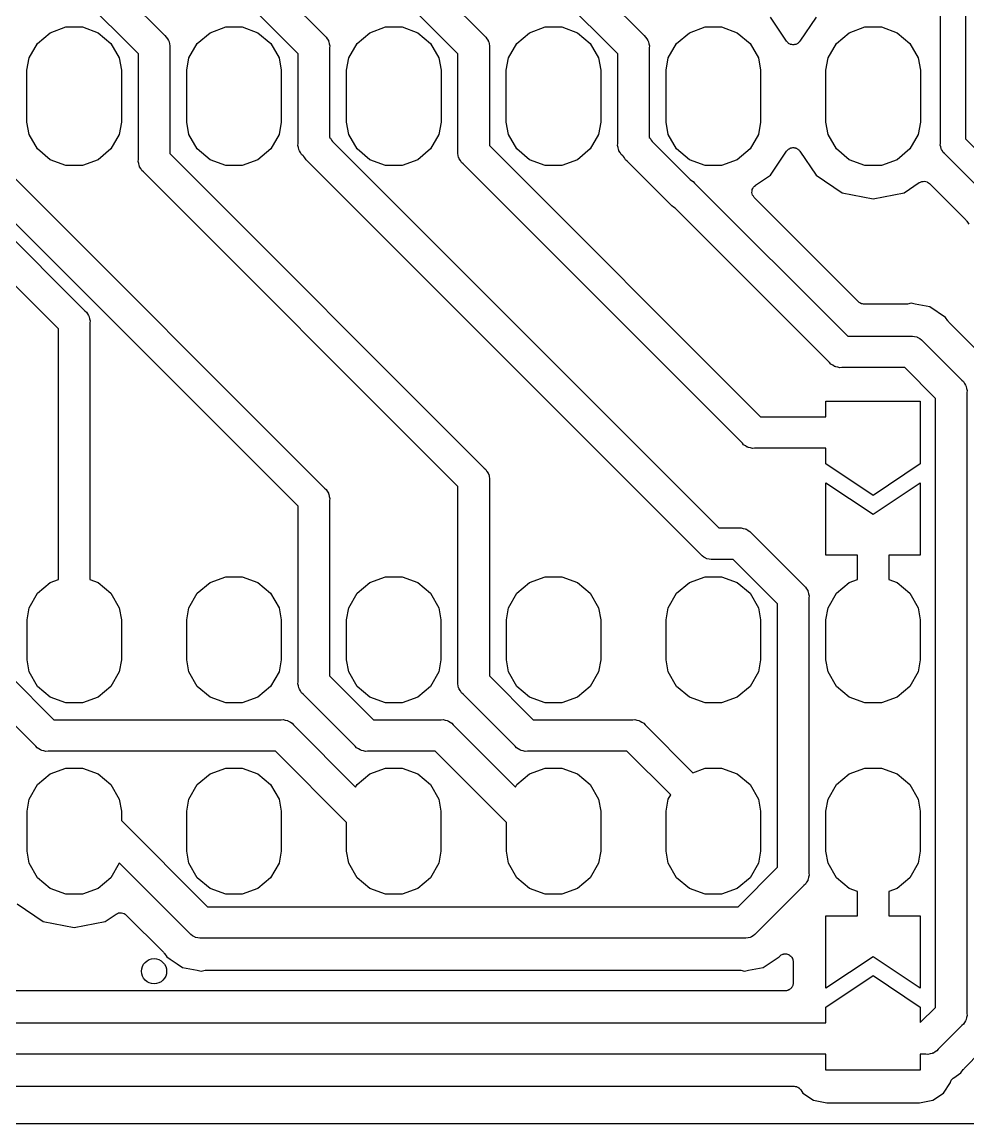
# Model space of a CAD drawing. Extents: x 106 to 188.7, y -135.7 to -88.7.
# Drawn here: x 141.41 to 156.45, y -135.71 to -118.2 of the extents above; entities that cross this region are included whole.
import ezdxf

# ---------------------------------------------------------------- set-up
doc = ezdxf.new("R2010")
doc.units = 0
doc.header["$MEASUREMENT"] = 0
doc.layers.add('BLACK', color=7, linetype='CONTINUOUS')

msp = doc.modelspace()

# ---------------------------------------------------------------- linework, layer by layer
at = {"layer": 'BLACK', "linetype": 'CONTINUOUS'}
for p, q in [((156.41, -96.0842), (156.41, -120.059)), ((156.01, -120.133), (156.01, -96.1583)), ((131.772, -106.511), (143.679, -118.418)), ((143.26, -118.706), (131.484, -106.93)), ((142.376, -109.495), (151.299, -118.418)), ((150.88, -118.706), (142.088, -109.914)), ((147.139, -116.798), (148.759, -118.418)), ((148.34, -118.706), (146.851, -117.217)), ((145.361, -117.56), (146.219, -118.418)), ((145.8, -118.706), (145.073, -117.979)), ((153.564, -118.508), (153.307, -118.123)), ((154.033, -118.123), (153.776, -118.508)), ((141.656, -118.541), (141.859, -118.371)), ((141.859, -118.371), (142.108, -118.28)), ((142.108, -118.28), (142.372, -118.28)), ((142.372, -118.28), (142.621, -118.371)), ((142.621, -118.371), (142.824, -118.541)), ((144.196, -118.541), (144.399, -118.371)), ((144.399, -118.371), (144.648, -118.28)), ((144.648, -118.28), (144.912, -118.28)), ((144.912, -118.28), (145.161, -118.371)), ((145.161, -118.371), (145.364, -118.541)), ((146.736, -118.541), (146.939, -118.371)), ((146.939, -118.371), (147.188, -118.28)), ((147.188, -118.28), (147.452, -118.28)), ((147.452, -118.28), (147.701, -118.371)), ((147.701, -118.371), (147.904, -118.541)), ((149.276, -118.541), (149.479, -118.371)), ((149.479, -118.371), (149.728, -118.28)), ((149.728, -118.28), (149.992, -118.28)), ((149.992, -118.28), (150.241, -118.371)), ((150.241, -118.371), (150.444, -118.541)), ((151.816, -118.541), (152.019, -118.371)), ((152.019, -118.371), (152.268, -118.28)), ((152.268, -118.28), (152.532, -118.28)), ((152.532, -118.28), (152.781, -118.371)), ((152.781, -118.371), (152.984, -118.541)), ((154.356, -118.541), (154.559, -118.371)), ((154.559, -118.371), (154.808, -118.28)), ((154.808, -118.28), (155.072, -118.28)), ((155.072, -118.28), (155.321, -118.371)), ((155.321, -118.371), (155.524, -118.541)), ((141.524, -118.77), (141.656, -118.541)), ((142.824, -118.541), (142.956, -118.77)), ((143.679, -118.418), (143.704, -118.44)), ((143.704, -118.44), (143.721, -118.468)), ((143.721, -118.468), (143.74, -118.496)), ((143.74, -118.496), (143.743, -118.506)), ((143.743, -118.506), (143.749, -118.516)), ((143.749, -118.516), (143.754, -118.549)), ((143.754, -118.549), (143.763, -118.581)), ((144.064, -118.77), (144.196, -118.541)), ((145.364, -118.541), (145.496, -118.77)), ((146.219, -118.418), (146.244, -118.44)), ((146.244, -118.44), (146.261, -118.468)), ((146.261, -118.468), (146.28, -118.496)), ((146.28, -118.496), (146.283, -118.506)), ((146.283, -118.506), (146.289, -118.516)), ((146.289, -118.516), (146.294, -118.549)), ((146.294, -118.549), (146.303, -118.581)), ((146.604, -118.77), (146.736, -118.541)), ((147.904, -118.541), (148.036, -118.77)), ((148.759, -118.418), (148.784, -118.44)), ((148.784, -118.44), (148.801, -118.468)), ((148.801, -118.468), (148.82, -118.496)), ((148.82, -118.496), (148.823, -118.506)), ((148.823, -118.506), (148.829, -118.516)), ((148.829, -118.516), (148.834, -118.549)), ((148.834, -118.549), (148.843, -118.581)), ((149.144, -118.77), (149.276, -118.541)), ((150.444, -118.541), (150.576, -118.77)), ((151.299, -118.418), (151.324, -118.44)), ((151.324, -118.44), (151.341, -118.468)), ((151.341, -118.468), (151.36, -118.496)), ((151.36, -118.496), (151.363, -118.506)), ((151.363, -118.506), (151.369, -118.516)), ((151.369, -118.516), (151.374, -118.549)), ((151.374, -118.549), (151.383, -118.581)), ((151.684, -118.77), (151.816, -118.541)), ((152.984, -118.541), (153.116, -118.77)), ((153.574, -118.518), (153.564, -118.508)), ((153.582, -118.529), (153.574, -118.518)), ((153.589, -118.534), (153.582, -118.529)), ((153.595, -118.54), (153.589, -118.534)), ((153.607, -118.546), (153.595, -118.54)), ((153.619, -118.554), (153.607, -118.546)), ((153.733, -118.546), (153.721, -118.554)), ((153.745, -118.54), (153.733, -118.546)), ((153.751, -118.534), (153.745, -118.54)), ((153.758, -118.529), (153.751, -118.534)), ((153.766, -118.518), (153.758, -118.529)), ((153.776, -118.508), (153.766, -118.518)), ((154.224, -118.77), (154.356, -118.541)), ((155.524, -118.541), (155.656, -118.77)), ((143.26, -120.385), (143.26, -118.706)), ((143.763, -118.581), (143.76, -118.614)), ((143.76, -118.614), (143.76, -120.292)), ((145.8, -120.131), (145.8, -118.706)), ((146.303, -118.581), (146.3, -118.614)), ((146.3, -118.614), (146.3, -120.037)), ((148.34, -120.258), (148.34, -118.706)), ((148.843, -118.581), (148.84, -118.614)), ((148.84, -118.614), (148.84, -120.165)), ((150.88, -120.131), (150.88, -118.706)), ((151.383, -118.581), (151.38, -118.614)), ((151.38, -118.614), (151.38, -120.037)), ((153.627, -118.556), (153.619, -118.554)), ((153.634, -118.559), (153.627, -118.556)), ((153.648, -118.561), (153.634, -118.559)), ((153.662, -118.564), (153.648, -118.561)), ((153.67, -118.563), (153.662, -118.564)), ((153.678, -118.564), (153.67, -118.563)), ((153.692, -118.561), (153.678, -118.564)), ((153.706, -118.559), (153.692, -118.561)), ((153.713, -118.556), (153.706, -118.559)), ((153.721, -118.554), (153.713, -118.556)), ((141.489, -118.965), (141.524, -118.77)), ((142.956, -118.77), (142.991, -118.965)), ((144.029, -118.965), (144.064, -118.77)), ((145.496, -118.77), (145.531, -118.965)), ((146.569, -118.965), (146.604, -118.77)), ((148.036, -118.77), (148.071, -118.965)), ((149.109, -118.965), (149.144, -118.77)), ((150.576, -118.77), (150.611, -118.965)), ((151.649, -118.965), (151.684, -118.77)), ((153.116, -118.77), (153.151, -118.965)), ((154.189, -118.965), (154.224, -118.77)), ((155.656, -118.77), (155.691, -118.965)), ((141.489, -119.795), (141.489, -118.965)), ((142.991, -118.965), (142.991, -119.795)), ((144.029, -119.795), (144.029, -118.965)), ((145.531, -118.965), (145.531, -119.795)), ((146.569, -119.795), (146.569, -118.965)), ((148.071, -118.965), (148.071, -119.795)), ((149.109, -119.795), (149.109, -118.965)), ((150.611, -118.965), (150.611, -119.795)), ((151.649, -119.795), (151.649, -118.965)), ((153.151, -118.965), (153.151, -119.795)), ((154.189, -119.795), (154.189, -118.965)), ((155.691, -118.965), (155.691, -119.795)), ((141.524, -119.99), (141.489, -119.795)), ((142.991, -119.795), (142.956, -119.99)), ((144.064, -119.99), (144.029, -119.795)), ((145.531, -119.795), (145.496, -119.99)), ((146.604, -119.99), (146.569, -119.795)), ((148.071, -119.795), (148.036, -119.99)), ((149.144, -119.99), (149.109, -119.795)), ((150.611, -119.795), (150.576, -119.99)), ((151.684, -119.99), (151.649, -119.795)), ((153.151, -119.795), (153.116, -119.99)), ((154.224, -119.99), (154.189, -119.795)), ((155.691, -119.795), (155.656, -119.99)), ((141.656, -120.219), (141.524, -119.99)), ((142.956, -119.99), (142.824, -120.219)), ((144.196, -120.219), (144.064, -119.99)), ((145.496, -119.99), (145.364, -120.219)), ((146.3, -120.037), (146.314, -120.048)), ((146.314, -120.048), (146.33, -120.077)), ((146.33, -120.077), (146.347, -120.101)), ((146.347, -120.101), (152.488, -126.242)), ((146.736, -120.219), (146.604, -119.99)), ((148.036, -119.99), (147.904, -120.219)), ((149.276, -120.219), (149.144, -119.99)), ((150.576, -119.99), (150.444, -120.219)), ((151.38, -120.037), (151.394, -120.048)), ((151.394, -120.048), (151.41, -120.077)), ((151.41, -120.077), (151.427, -120.101)), ((151.427, -120.101), (152.029, -120.702)), ((151.816, -120.219), (151.684, -119.99)), ((153.116, -119.99), (152.984, -120.219)), ((154.356, -120.219), (154.224, -119.99)), ((155.656, -119.99), (155.524, -120.219)), ((156.41, -120.059), (157.055, -120.704)), ((141.859, -120.389), (141.656, -120.219)), ((142.824, -120.219), (142.621, -120.389)), ((143.76, -120.292), (148.759, -125.292)), ((144.399, -120.389), (144.196, -120.219)), ((145.364, -120.219), (145.161, -120.389)), ((145.797, -120.164), (145.8, -120.131)), ((145.806, -120.196), (145.797, -120.164)), ((145.811, -120.229), (145.806, -120.196)), ((145.817, -120.238), (145.811, -120.229)), ((145.82, -120.249), (145.817, -120.238)), ((145.839, -120.276), (145.82, -120.249)), ((145.856, -120.305), (145.839, -120.276)), ((146.939, -120.389), (146.736, -120.219)), ((147.904, -120.219), (147.701, -120.389)), ((148.337, -120.291), (148.34, -120.258)), ((148.346, -120.323), (148.337, -120.291)), ((148.84, -120.165), (153.149, -124.474)), ((149.479, -120.389), (149.276, -120.219)), ((150.444, -120.219), (150.241, -120.389)), ((150.877, -120.164), (150.88, -120.131)), ((150.886, -120.196), (150.877, -120.164)), ((150.891, -120.229), (150.886, -120.196)), ((150.897, -120.238), (150.891, -120.229)), ((150.9, -120.249), (150.897, -120.238)), ((150.919, -120.276), (150.9, -120.249)), ((150.936, -120.305), (150.919, -120.276)), ((152.019, -120.389), (151.816, -120.219)), ((152.984, -120.219), (152.781, -120.389)), ((153.307, -120.637), (153.564, -120.252)), ((153.564, -120.252), (153.574, -120.242)), ((153.574, -120.242), (153.582, -120.231)), ((153.582, -120.231), (153.589, -120.226)), ((153.589, -120.226), (153.595, -120.22)), ((153.595, -120.22), (153.607, -120.214)), ((153.607, -120.214), (153.619, -120.206)), ((153.619, -120.206), (153.627, -120.204)), ((153.627, -120.204), (153.634, -120.201)), ((153.634, -120.201), (153.648, -120.199)), ((153.648, -120.199), (153.662, -120.196)), ((153.662, -120.196), (153.67, -120.197)), ((153.67, -120.197), (153.678, -120.196)), ((153.678, -120.196), (153.692, -120.199)), ((153.692, -120.199), (153.706, -120.201)), ((153.706, -120.201), (153.713, -120.204)), ((153.713, -120.204), (153.721, -120.206)), ((153.721, -120.206), (153.733, -120.214)), ((153.733, -120.214), (153.745, -120.22)), ((153.745, -120.22), (153.751, -120.226)), ((153.751, -120.226), (153.758, -120.231)), ((153.758, -120.231), (153.766, -120.242)), ((153.766, -120.242), (153.776, -120.252)), ((153.776, -120.252), (154.033, -120.637)), ((154.559, -120.389), (154.356, -120.219)), ((155.524, -120.219), (155.321, -120.389)), ((156.008, -120.16), (156.01, -120.133)), ((156.015, -120.185), (156.008, -120.16)), ((156.019, -120.211), (156.015, -120.185)), ((156.024, -120.219), (156.019, -120.211)), ((156.026, -120.228), (156.024, -120.219)), ((156.041, -120.25), (156.026, -120.228)), ((156.054, -120.273), (156.041, -120.25)), ((156.075, -120.29), (156.054, -120.273)), ((156.824, -121.039), (156.075, -120.29)), ((140.029, -120.408), (142.409, -122.789)), ((142.108, -120.48), (141.859, -120.389)), ((142.621, -120.389), (142.372, -120.48)), ((143.257, -120.418), (143.26, -120.385)), ((143.266, -120.45), (143.257, -120.418)), ((143.271, -120.483), (143.266, -120.45)), ((144.648, -120.48), (144.399, -120.389)), ((145.161, -120.389), (144.912, -120.48)), ((145.881, -120.326), (145.856, -120.305)), ((145.892, -120.337), (145.881, -120.326)), ((145.908, -120.361), (145.892, -120.337)), ((145.925, -120.39), (145.908, -120.361)), ((145.95, -120.411), (145.925, -120.39)), ((152.2, -126.661), (145.95, -120.411)), ((147.188, -120.48), (146.939, -120.389)), ((147.701, -120.389), (147.452, -120.48)), ((148.351, -120.356), (148.346, -120.323)), ((148.357, -120.365), (148.351, -120.356)), ((148.36, -120.376), (148.357, -120.365)), ((148.379, -120.403), (148.36, -120.376)), ((148.396, -120.432), (148.379, -120.403)), ((148.421, -120.453), (148.396, -120.432)), ((152.861, -124.894), (148.421, -120.453)), ((149.728, -120.48), (149.479, -120.389)), ((150.241, -120.389), (149.992, -120.48)), ((150.961, -120.326), (150.936, -120.305)), ((150.972, -120.337), (150.961, -120.326)), ((150.988, -120.361), (150.972, -120.337)), ((151.005, -120.39), (150.988, -120.361)), ((151.03, -120.411), (151.005, -120.39)), ((151.718, -121.099), (151.03, -120.411)), ((152.268, -120.48), (152.019, -120.389)), ((152.781, -120.389), (152.532, -120.48)), ((154.808, -120.48), (154.559, -120.389)), ((155.321, -120.389), (155.072, -120.48)), ((141.99, -123.077), (139.531, -120.618)), ((141.22, -120.61), (146.219, -125.609)), ((142.372, -120.48), (142.108, -120.48)), ((143.277, -120.492), (143.271, -120.483)), ((143.28, -120.503), (143.277, -120.492)), ((143.299, -120.53), (143.28, -120.503)), ((143.316, -120.559), (143.299, -120.53)), ((143.341, -120.58), (143.316, -120.559)), ((148.34, -125.58), (143.341, -120.58)), ((144.912, -120.48), (144.648, -120.48)), ((147.452, -120.48), (147.188, -120.48)), ((149.992, -120.48), (149.728, -120.48)), ((152.532, -120.48), (152.268, -120.48)), ((153.07, -120.795), (153.307, -120.637)), ((154.033, -120.637), (154.449, -120.915)), ((155.072, -120.48), (154.808, -120.48)), ((152.029, -120.702), (152.052, -120.719)), ((152.052, -120.719), (152.081, -120.735)), ((152.081, -120.735), (152.102, -120.761)), ((152.102, -120.761), (154.536, -123.194)), ((153.028, -120.847), (153.036, -120.828)), ((153.036, -120.828), (153.037, -120.827)), ((153.037, -120.827), (153.038, -120.826)), ((153.038, -120.826), (153.053, -120.811)), ((153.053, -120.811), (153.068, -120.797)), ((153.068, -120.797), (153.069, -120.796)), ((153.069, -120.796), (153.07, -120.795)), ((155.431, -120.915), (155.674, -120.752)), ((155.674, -120.752), (155.693, -120.744)), ((155.693, -120.744), (155.712, -120.735)), ((155.712, -120.735), (155.713, -120.735)), ((155.713, -120.735), (155.715, -120.734)), ((155.715, -120.734), (155.735, -120.733)), ((155.735, -120.733), (155.756, -120.731)), ((155.756, -120.731), (155.757, -120.732)), ((155.757, -120.732), (155.759, -120.732)), ((155.759, -120.732), (155.779, -120.737)), ((155.779, -120.737), (155.799, -120.743)), ((155.799, -120.743), (155.8, -120.744)), ((155.8, -120.744), (155.801, -120.744)), ((155.801, -120.744), (155.818, -120.756)), ((155.818, -120.756), (155.835, -120.768)), ((155.835, -120.768), (156.413, -121.346)), ((145.8, -125.897), (140.801, -120.898)), ((153.014, -120.909), (153.016, -120.889)), ((153.014, -120.911), (153.014, -120.909)), ((153.014, -120.912), (153.014, -120.911)), ((153.019, -120.932), (153.014, -120.912)), ((153.016, -120.889), (153.018, -120.868)), ((153.018, -120.867), (153.019, -120.865)), ((153.018, -120.868), (153.018, -120.867)), ((153.019, -120.865), (153.028, -120.847)), ((153.024, -120.952), (153.019, -120.932)), ((153.025, -120.953), (153.024, -120.952)), ((153.025, -120.955), (153.025, -120.953)), ((153.037, -120.971), (153.025, -120.955)), ((153.049, -120.989), (153.037, -120.971)), ((153.05, -120.99), (153.049, -120.989)), ((153.051, -120.991), (153.05, -120.99)), ((154.709, -122.649), (153.051, -120.991)), ((154.449, -120.915), (154.94, -121.012)), ((154.94, -121.012), (155.431, -120.915)), ((151.74, -121.124), (151.718, -121.099)), ((151.768, -121.141), (151.74, -121.124)), ((151.792, -121.157), (151.768, -121.141)), ((154.248, -123.613), (151.792, -121.157)), ((156.413, -121.346), (156.42, -121.357)), ((156.42, -121.357), (156.429, -121.366)), ((156.429, -121.366), (156.462, -121.414)), ((154.713, -122.652), (154.709, -122.649)), ((154.717, -122.656), (154.713, -122.652)), ((154.731, -122.665), (154.717, -122.656)), ((154.745, -122.674), (154.731, -122.665)), ((154.75, -122.676), (154.745, -122.674)), ((154.755, -122.678), (154.75, -122.676)), ((154.771, -122.681), (154.755, -122.678)), ((154.788, -122.686), (154.771, -122.681)), ((154.793, -122.685), (154.788, -122.686)), ((154.799, -122.686), (154.793, -122.685)), ((155.459, -122.686), (154.799, -122.686)), ((155.471, -122.684), (155.459, -122.686)), ((155.484, -122.684), (155.471, -122.684)), ((155.546, -122.671), (155.484, -122.684)), ((155.608, -122.684), (155.546, -122.671)), ((155.842, -122.73), (155.608, -122.684)), ((155.608, -122.684), (155.608, -122.684)), ((156.092, -122.898), (155.842, -122.73)), ((142.409, -122.789), (142.434, -122.81)), ((142.434, -122.81), (142.451, -122.839)), ((142.451, -122.839), (142.47, -122.866)), ((142.47, -122.866), (142.473, -122.877)), ((142.473, -122.877), (142.479, -122.887)), ((142.479, -122.887), (142.484, -122.919)), ((142.484, -122.919), (142.493, -122.951)), ((156.128, -122.95), (156.092, -122.898)), ((141.99, -127.063), (141.99, -123.077)), ((142.493, -122.951), (142.49, -122.984)), ((142.49, -122.984), (142.49, -127.063)), ((156.136, -122.959), (156.128, -122.95)), ((156.144, -122.97), (156.136, -122.959)), ((156.654, -123.48), (156.144, -122.97)), ((154.536, -123.194), (155.535, -123.194)), ((155.535, -123.194), (155.568, -123.191)), ((155.568, -123.191), (155.6, -123.2)), ((155.6, -123.2), (155.633, -123.205)), ((155.633, -123.205), (155.642, -123.211)), ((155.642, -123.211), (155.653, -123.214)), ((155.653, -123.214), (155.68, -123.233)), ((155.68, -123.233), (155.709, -123.25)), ((155.709, -123.25), (155.73, -123.275)), ((155.73, -123.275), (156.349, -123.894)), ((154.269, -123.638), (154.248, -123.613)), ((154.298, -123.655), (154.269, -123.638)), ((154.325, -123.674), (154.298, -123.655)), ((154.336, -123.677), (154.325, -123.674)), ((154.345, -123.683), (154.336, -123.677)), ((154.378, -123.688), (154.345, -123.683)), ((154.41, -123.697), (154.378, -123.688)), ((154.443, -123.694), (154.41, -123.697)), ((155.442, -123.694), (154.443, -123.694)), ((155.93, -124.182), (155.442, -123.694)), ((156.349, -123.894), (156.374, -123.915)), ((156.374, -123.915), (156.391, -123.944)), ((156.391, -123.944), (156.41, -123.971)), ((156.41, -123.971), (156.413, -123.982)), ((156.413, -123.982), (156.419, -123.991)), ((156.419, -123.991), (156.424, -124.024)), ((156.424, -124.024), (156.433, -124.056)), ((156.433, -124.056), (156.43, -124.089)), ((156.43, -124.089), (156.43, -133.955)), ((154.19, -124.474), (154.19, -124.224)), ((154.19, -124.224), (155.69, -124.224)), ((155.69, -124.224), (155.69, -125.224)), ((155.93, -133.862), (155.93, -124.182)), ((153.149, -124.474), (154.19, -124.474)), ((152.882, -124.919), (152.861, -124.894)), ((152.911, -124.936), (152.882, -124.919)), ((152.938, -124.955), (152.911, -124.936)), ((152.949, -124.957), (152.938, -124.955)), ((152.959, -124.963), (152.949, -124.957)), ((152.991, -124.969), (152.959, -124.963)), ((153.023, -124.977), (152.991, -124.969)), ((153.056, -124.974), (153.023, -124.977)), ((154.19, -124.974), (153.056, -124.974)), ((154.19, -125.224), (154.19, -124.974)), ((148.759, -125.292), (148.784, -125.313)), ((148.784, -125.313), (148.801, -125.342)), ((148.801, -125.342), (148.82, -125.369)), ((148.82, -125.369), (148.823, -125.38)), ((148.823, -125.38), (148.829, -125.389)), ((154.94, -125.724), (154.19, -125.224)), ((155.69, -125.224), (154.94, -125.724)), ((148.829, -125.389), (148.834, -125.422)), ((148.834, -125.422), (148.843, -125.454)), ((148.843, -125.454), (148.84, -125.487)), ((148.84, -125.487), (148.84, -128.594)), ((154.19, -126.674), (154.19, -125.524)), ((154.19, -125.524), (154.94, -126.024)), ((154.94, -126.024), (155.69, -125.524)), ((155.69, -125.524), (155.69, -126.674)), ((146.219, -125.609), (146.244, -125.63)), ((146.244, -125.63), (146.261, -125.659)), ((146.261, -125.659), (146.28, -125.686)), ((146.28, -125.686), (146.283, -125.697)), ((146.283, -125.697), (146.289, -125.707)), ((146.289, -125.707), (146.294, -125.739)), ((148.34, -128.686), (148.34, -125.58)), ((145.8, -128.686), (145.8, -125.897)), ((146.294, -125.739), (146.303, -125.771)), ((146.303, -125.771), (146.3, -125.804)), ((146.3, -125.804), (146.3, -128.594)), ((152.488, -126.242), (152.808, -126.242)), ((152.808, -126.242), (152.841, -126.239)), ((152.841, -126.239), (152.873, -126.248)), ((152.873, -126.248), (152.906, -126.253)), ((152.906, -126.253), (152.916, -126.259)), ((152.916, -126.259), (152.926, -126.262)), ((152.926, -126.262), (152.954, -126.281)), ((152.954, -126.281), (152.982, -126.298)), ((152.982, -126.298), (153.004, -126.323)), ((153.004, -126.323), (153.839, -127.158)), ((152.222, -126.686), (152.2, -126.661)), ((152.25, -126.703), (152.222, -126.686)), ((152.278, -126.722), (152.25, -126.703)), ((152.288, -126.725), (152.278, -126.722)), ((152.298, -126.731), (152.288, -126.725)), ((152.331, -126.736), (152.298, -126.731)), ((152.363, -126.745), (152.331, -126.736)), ((152.396, -126.742), (152.363, -126.745)), ((152.716, -126.742), (152.396, -126.742)), ((153.42, -127.446), (152.716, -126.742)), ((154.69, -126.674), (154.19, -126.674)), ((154.69, -127.063), (154.69, -126.674)), ((155.69, -126.674), (155.19, -126.674)), ((155.19, -126.674), (155.19, -127.063)), ((141.657, -127.28), (141.859, -127.11)), ((141.859, -127.11), (141.99, -127.063)), ((142.49, -127.063), (142.621, -127.11)), ((142.621, -127.11), (142.823, -127.28)), ((144.197, -127.28), (144.399, -127.11)), ((144.399, -127.11), (144.648, -127.02)), ((144.648, -127.02), (144.912, -127.02)), ((144.912, -127.02), (145.161, -127.11)), ((145.161, -127.11), (145.363, -127.28)), ((146.737, -127.28), (146.939, -127.11)), ((146.939, -127.11), (147.188, -127.02)), ((147.188, -127.02), (147.452, -127.02)), ((147.452, -127.02), (147.701, -127.11)), ((147.701, -127.11), (147.903, -127.28)), ((149.277, -127.28), (149.479, -127.11)), ((149.479, -127.11), (149.728, -127.02)), ((149.728, -127.02), (149.992, -127.02)), ((149.992, -127.02), (150.241, -127.11)), ((150.241, -127.11), (150.443, -127.28)), ((151.817, -127.28), (152.019, -127.11)), ((152.019, -127.11), (152.268, -127.02)), ((152.268, -127.02), (152.532, -127.02)), ((152.532, -127.02), (152.781, -127.11)), ((152.781, -127.11), (152.983, -127.28)), ((154.357, -127.28), (154.559, -127.11)), ((154.559, -127.11), (154.69, -127.063)), ((155.19, -127.063), (155.321, -127.11)), ((155.321, -127.11), (155.523, -127.28)), ((141.524, -127.51), (141.657, -127.28)), ((142.823, -127.28), (142.956, -127.51)), ((144.064, -127.51), (144.197, -127.28)), ((145.363, -127.28), (145.496, -127.51)), ((146.604, -127.51), (146.737, -127.28)), ((147.903, -127.28), (148.036, -127.51)), ((149.144, -127.51), (149.277, -127.28)), ((150.443, -127.28), (150.576, -127.51)), ((151.684, -127.51), (151.817, -127.28)), ((152.983, -127.28), (153.116, -127.51)), ((153.839, -127.158), (153.864, -127.18)), ((153.864, -127.18), (153.881, -127.208)), ((153.881, -127.208), (153.9, -127.236)), ((153.9, -127.236), (153.903, -127.246)), ((153.903, -127.246), (153.909, -127.256)), ((153.909, -127.256), (153.914, -127.289)), ((153.914, -127.289), (153.923, -127.321)), ((154.224, -127.51), (154.357, -127.28)), ((155.523, -127.28), (155.656, -127.51)), ((153.42, -131.634), (153.42, -127.446)), ((153.923, -127.321), (153.92, -127.354)), ((153.92, -127.354), (153.92, -131.726)), ((141.49, -127.704), (141.524, -127.51)), ((142.956, -127.51), (142.99, -127.704)), ((144.03, -127.704), (144.064, -127.51)), ((145.496, -127.51), (145.53, -127.704)), ((146.57, -127.704), (146.604, -127.51)), ((148.036, -127.51), (148.07, -127.704)), ((149.11, -127.704), (149.144, -127.51)), ((150.576, -127.51), (150.61, -127.704)), ((151.65, -127.704), (151.684, -127.51)), ((153.116, -127.51), (153.15, -127.704)), ((154.19, -127.704), (154.224, -127.51)), ((155.656, -127.51), (155.69, -127.704)), ((141.49, -128.336), (141.49, -127.704)), ((142.99, -127.704), (142.99, -128.336)), ((144.03, -128.336), (144.03, -127.704)), ((145.53, -127.704), (145.53, -128.336)), ((146.57, -128.336), (146.57, -127.704)), ((148.07, -127.704), (148.07, -128.336)), ((149.11, -128.336), (149.11, -127.704)), ((150.61, -127.704), (150.61, -128.336)), ((151.65, -128.336), (151.65, -127.704)), ((153.15, -127.704), (153.15, -128.336)), ((154.19, -128.336), (154.19, -127.704)), ((155.69, -127.704), (155.69, -128.336)), ((141.524, -128.53), (141.49, -128.336)), ((142.99, -128.336), (142.956, -128.53)), ((144.064, -128.53), (144.03, -128.336)), ((145.53, -128.336), (145.496, -128.53)), ((146.604, -128.53), (146.57, -128.336)), ((148.07, -128.336), (148.036, -128.53)), ((149.144, -128.53), (149.11, -128.336)), ((150.61, -128.336), (150.576, -128.53)), ((151.684, -128.53), (151.65, -128.336)), ((153.15, -128.336), (153.116, -128.53)), ((154.224, -128.53), (154.19, -128.336)), ((155.69, -128.336), (155.656, -128.53)), ((141.657, -128.76), (141.524, -128.53)), ((142.956, -128.53), (142.823, -128.76)), ((144.197, -128.76), (144.064, -128.53)), ((145.496, -128.53), (145.363, -128.76)), ((146.737, -128.76), (146.604, -128.53)), ((148.036, -128.53), (147.903, -128.76)), ((149.277, -128.76), (149.144, -128.53)), ((150.576, -128.53), (150.443, -128.76)), ((151.817, -128.76), (151.684, -128.53)), ((153.116, -128.53), (152.983, -128.76)), ((154.357, -128.76), (154.224, -128.53)), ((155.656, -128.53), (155.523, -128.76)), ((141.22, -128.594), (141.916, -129.29)), ((145.797, -128.719), (145.8, -128.686)), ((146.3, -128.594), (146.996, -129.29)), ((148.337, -128.719), (148.34, -128.686)), ((148.84, -128.594), (149.536, -129.29)), ((141.628, -129.709), (140.801, -128.882)), ((141.859, -128.93), (141.657, -128.76)), ((142.823, -128.76), (142.621, -128.93)), ((144.399, -128.93), (144.197, -128.76)), ((145.363, -128.76), (145.161, -128.93)), ((145.806, -128.751), (145.797, -128.719)), ((145.811, -128.784), (145.806, -128.751)), ((145.817, -128.794), (145.811, -128.784)), ((145.82, -128.804), (145.817, -128.794)), ((145.839, -128.832), (145.82, -128.804)), ((145.856, -128.86), (145.839, -128.832)), ((145.881, -128.882), (145.856, -128.86)), ((146.708, -129.709), (145.881, -128.882)), ((146.939, -128.93), (146.737, -128.76)), ((147.903, -128.76), (147.701, -128.93)), ((148.346, -128.751), (148.337, -128.719)), ((148.351, -128.784), (148.346, -128.751)), ((148.357, -128.794), (148.351, -128.784)), ((148.36, -128.804), (148.357, -128.794)), ((148.379, -128.832), (148.36, -128.804)), ((148.396, -128.86), (148.379, -128.832)), ((148.421, -128.882), (148.396, -128.86)), ((149.248, -129.709), (148.421, -128.882)), ((149.479, -128.93), (149.277, -128.76)), ((150.443, -128.76), (150.241, -128.93)), ((152.019, -128.93), (151.817, -128.76)), ((152.983, -128.76), (152.781, -128.93)), ((154.559, -128.93), (154.357, -128.76)), ((155.523, -128.76), (155.321, -128.93)), ((142.108, -129.02), (141.859, -128.93)), ((142.372, -129.02), (142.108, -129.02)), ((142.621, -128.93), (142.372, -129.02)), ((144.648, -129.02), (144.399, -128.93)), ((144.912, -129.02), (144.648, -129.02)), ((145.161, -128.93), (144.912, -129.02)), ((147.188, -129.02), (146.939, -128.93)), ((147.452, -129.02), (147.188, -129.02)), ((147.701, -128.93), (147.452, -129.02)), ((149.728, -129.02), (149.479, -128.93)), ((149.992, -129.02), (149.728, -129.02)), ((150.241, -128.93), (149.992, -129.02)), ((152.268, -129.02), (152.019, -128.93)), ((152.532, -129.02), (152.268, -129.02)), ((152.781, -128.93), (152.532, -129.02)), ((154.808, -129.02), (154.559, -128.93)), ((155.072, -129.02), (154.808, -129.02)), ((155.321, -128.93), (155.072, -129.02)), ((141.916, -129.29), (145.531, -129.29)), ((145.531, -129.29), (145.564, -129.287)), ((145.564, -129.287), (145.596, -129.296)), ((145.596, -129.296), (145.629, -129.301)), ((145.629, -129.301), (145.638, -129.307)), ((145.638, -129.307), (145.649, -129.31)), ((145.649, -129.31), (145.676, -129.329)), ((145.676, -129.329), (145.705, -129.346)), ((145.705, -129.346), (145.726, -129.371)), ((145.726, -129.371), (146.714, -130.359)), ((146.996, -129.29), (148.071, -129.29)), ((148.071, -129.29), (148.104, -129.287)), ((148.104, -129.287), (148.136, -129.296)), ((148.136, -129.296), (148.169, -129.301)), ((148.169, -129.301), (148.178, -129.307)), ((148.178, -129.307), (148.189, -129.31)), ((148.189, -129.31), (148.216, -129.329)), ((148.216, -129.329), (148.245, -129.346)), ((148.245, -129.346), (148.266, -129.371)), ((148.266, -129.371), (149.254, -130.359)), ((149.536, -129.29), (151.119, -129.29)), ((151.119, -129.29), (151.152, -129.287)), ((151.152, -129.287), (151.184, -129.296)), ((151.184, -129.296), (151.217, -129.301)), ((151.217, -129.301), (151.226, -129.307)), ((151.226, -129.307), (151.237, -129.31)), ((151.237, -129.31), (151.264, -129.329)), ((151.264, -129.329), (151.293, -129.346)), ((151.293, -129.346), (151.314, -129.371)), ((151.314, -129.371), (152.074, -130.131)), ((141.65, -129.734), (141.628, -129.709)), ((141.678, -129.751), (141.65, -129.734)), ((141.706, -129.77), (141.678, -129.751)), ((146.73, -129.734), (146.708, -129.709)), ((146.758, -129.751), (146.73, -129.734)), ((146.786, -129.77), (146.758, -129.751)), ((149.27, -129.734), (149.248, -129.709)), ((149.298, -129.751), (149.27, -129.734)), ((149.326, -129.77), (149.298, -129.751)), ((141.716, -129.773), (141.706, -129.77)), ((141.726, -129.779), (141.716, -129.773)), ((141.759, -129.784), (141.726, -129.779)), ((141.791, -129.793), (141.759, -129.784)), ((141.824, -129.79), (141.791, -129.793)), ((145.438, -129.79), (141.824, -129.79)), ((146.57, -130.922), (145.438, -129.79)), ((146.796, -129.773), (146.786, -129.77)), ((146.806, -129.779), (146.796, -129.773)), ((146.839, -129.784), (146.806, -129.779)), ((146.871, -129.793), (146.839, -129.784)), ((146.904, -129.79), (146.871, -129.793)), ((147.978, -129.79), (146.904, -129.79)), ((149.11, -130.922), (147.978, -129.79)), ((149.336, -129.773), (149.326, -129.77)), ((149.346, -129.779), (149.336, -129.773)), ((149.379, -129.784), (149.346, -129.779)), ((149.411, -129.793), (149.379, -129.784)), ((149.444, -129.79), (149.411, -129.793)), ((151.026, -129.79), (149.444, -129.79)), ((151.722, -130.485), (151.026, -129.79)), ((141.859, -130.15), (142.108, -130.06)), ((142.108, -130.06), (142.372, -130.06)), ((142.372, -130.06), (142.621, -130.15)), ((144.399, -130.15), (144.648, -130.06)), ((144.648, -130.06), (144.912, -130.06)), ((144.912, -130.06), (145.161, -130.15)), ((146.939, -130.15), (147.188, -130.06)), ((147.188, -130.06), (147.452, -130.06)), ((147.452, -130.06), (147.701, -130.15)), ((149.479, -130.15), (149.728, -130.06)), ((149.728, -130.06), (149.992, -130.06)), ((149.992, -130.06), (150.241, -130.15)), ((152.074, -130.131), (152.268, -130.06)), ((152.268, -130.06), (152.532, -130.06)), ((152.532, -130.06), (152.781, -130.15)), ((154.559, -130.15), (154.808, -130.06)), ((154.808, -130.06), (155.072, -130.06)), ((155.072, -130.06), (155.321, -130.15)), ((141.657, -130.32), (141.859, -130.15)), ((142.621, -130.15), (142.823, -130.32)), ((144.197, -130.32), (144.399, -130.15)), ((145.161, -130.15), (145.363, -130.32)), ((146.737, -130.32), (146.939, -130.15)), ((147.701, -130.15), (147.903, -130.32)), ((149.277, -130.32), (149.479, -130.15)), ((150.241, -130.15), (150.443, -130.32)), ((152.781, -130.15), (152.983, -130.32)), ((154.357, -130.32), (154.559, -130.15)), ((155.321, -130.15), (155.523, -130.32)), ((141.524, -130.55), (141.657, -130.32)), ((142.823, -130.32), (142.956, -130.55)), ((144.064, -130.55), (144.197, -130.32)), ((145.363, -130.32), (145.496, -130.55)), ((146.714, -130.359), (146.737, -130.32)), ((147.903, -130.32), (148.036, -130.55)), ((149.254, -130.359), (149.277, -130.32)), ((150.443, -130.32), (150.576, -130.55)), ((152.983, -130.32), (153.116, -130.55)), ((154.224, -130.55), (154.357, -130.32)), ((155.523, -130.32), (155.656, -130.55)), ((141.49, -130.744), (141.524, -130.55)), ((142.956, -130.55), (142.99, -130.744)), ((144.03, -130.744), (144.064, -130.55)), ((145.496, -130.55), (145.53, -130.744)), ((148.036, -130.55), (148.07, -130.744)), ((150.576, -130.55), (150.61, -130.744)), ((151.65, -130.744), (151.684, -130.55)), ((151.684, -130.55), (151.722, -130.485)), ((153.116, -130.55), (153.15, -130.744)), ((154.19, -130.744), (154.224, -130.55)), ((155.656, -130.55), (155.69, -130.744)), ((141.49, -131.376), (141.49, -130.744)), ((142.99, -130.744), (142.99, -130.889)), ((144.03, -131.376), (144.03, -130.744)), ((145.53, -130.744), (145.53, -131.376)), ((148.07, -130.744), (148.07, -131.376)), ((150.61, -130.744), (150.61, -131.376)), ((151.65, -131.376), (151.65, -130.744)), ((153.15, -130.744), (153.15, -131.376)), ((154.19, -131.376), (154.19, -130.744)), ((155.69, -130.744), (155.69, -131.376)), ((142.99, -130.889), (144.361, -132.26)), ((146.57, -131.376), (146.57, -130.922)), ((149.11, -131.376), (149.11, -130.922)), ((141.524, -131.57), (141.49, -131.376)), ((144.064, -131.57), (144.03, -131.376)), ((145.53, -131.376), (145.496, -131.57)), ((146.604, -131.57), (146.57, -131.376)), ((148.07, -131.376), (148.036, -131.57)), ((149.144, -131.57), (149.11, -131.376)), ((150.61, -131.376), (150.576, -131.57)), ((151.684, -131.57), (151.65, -131.376)), ((153.15, -131.376), (153.116, -131.57)), ((154.224, -131.57), (154.19, -131.376)), ((155.69, -131.376), (155.656, -131.57)), ((141.657, -131.8), (141.524, -131.57)), ((142.956, -131.57), (142.823, -131.8)), ((142.957, -131.563), (142.956, -131.57)), ((144.073, -132.679), (142.957, -131.563)), ((144.197, -131.8), (144.064, -131.57)), ((145.496, -131.57), (145.363, -131.8)), ((146.737, -131.8), (146.604, -131.57)), ((148.036, -131.57), (147.903, -131.8)), ((149.277, -131.8), (149.144, -131.57)), ((150.576, -131.57), (150.443, -131.8)), ((151.817, -131.8), (151.684, -131.57)), ((152.794, -132.26), (153.42, -131.634)), ((153.116, -131.57), (152.983, -131.8)), ((154.357, -131.8), (154.224, -131.57)), ((155.656, -131.57), (155.523, -131.8)), ((141.859, -131.97), (141.657, -131.8)), ((142.823, -131.8), (142.621, -131.97)), ((144.399, -131.97), (144.197, -131.8)), ((145.363, -131.8), (145.161, -131.97)), ((146.939, -131.97), (146.737, -131.8)), ((147.903, -131.8), (147.701, -131.97)), ((149.479, -131.97), (149.277, -131.8)), ((150.443, -131.8), (150.241, -131.97)), ((152.019, -131.97), (151.817, -131.8)), ((152.983, -131.8), (152.781, -131.97)), ((153.9, -131.844), (153.881, -131.872)), ((153.903, -131.834), (153.9, -131.844)), ((153.909, -131.824), (153.903, -131.834)), ((153.914, -131.791), (153.909, -131.824)), ((153.923, -131.759), (153.914, -131.791)), ((153.92, -131.726), (153.923, -131.759)), ((154.559, -131.97), (154.357, -131.8)), ((155.523, -131.8), (155.321, -131.97)), ((142.108, -132.06), (141.859, -131.97)), ((142.621, -131.97), (142.372, -132.06)), ((144.648, -132.06), (144.399, -131.97)), ((145.161, -131.97), (144.912, -132.06)), ((147.188, -132.06), (146.939, -131.97)), ((147.701, -131.97), (147.452, -132.06)), ((149.728, -132.06), (149.479, -131.97)), ((150.241, -131.97), (149.992, -132.06)), ((152.268, -132.06), (152.019, -131.97)), ((152.781, -131.97), (152.532, -132.06)), ((153.839, -131.922), (153.082, -132.679)), ((153.864, -131.9), (153.839, -131.922)), ((153.881, -131.872), (153.864, -131.9)), ((154.69, -132.017), (154.559, -131.97)), ((154.69, -132.405), (154.69, -132.017)), ((155.321, -131.97), (155.19, -132.017)), ((155.19, -132.017), (155.19, -132.405)), ((142.372, -132.06), (142.108, -132.06)), ((144.912, -132.06), (144.648, -132.06)), ((147.452, -132.06), (147.188, -132.06)), ((149.992, -132.06), (149.728, -132.06)), ((152.532, -132.06), (152.268, -132.06)), ((141.333, -132.217), (141.749, -132.495)), ((142.731, -132.495), (142.908, -132.377)), ((142.908, -132.377), (142.927, -132.368)), ((142.927, -132.368), (142.945, -132.36)), ((142.945, -132.36), (142.947, -132.36)), ((142.947, -132.36), (142.948, -132.359)), ((142.948, -132.359), (142.969, -132.358)), ((142.969, -132.358), (142.989, -132.356)), ((142.989, -132.356), (142.991, -132.356)), ((142.991, -132.356), (142.992, -132.356)), ((142.992, -132.356), (143.012, -132.362)), ((143.012, -132.362), (143.032, -132.367)), ((143.032, -132.367), (143.033, -132.368)), ((143.033, -132.368), (143.034, -132.368)), ((143.034, -132.368), (143.051, -132.381)), ((143.051, -132.381), (143.068, -132.393)), ((144.361, -132.26), (152.794, -132.26)), ((141.749, -132.495), (142.24, -132.593)), ((142.24, -132.593), (142.731, -132.495)), ((143.068, -132.393), (143.66, -132.984)), ((154.19, -133.555), (154.19, -132.405)), ((154.19, -132.405), (154.69, -132.405)), ((155.19, -132.405), (155.69, -132.405)), ((155.69, -132.405), (155.69, -133.555)), ((144.094, -132.704), (144.073, -132.679)), ((144.123, -132.721), (144.094, -132.704)), ((144.15, -132.74), (144.123, -132.721)), ((153.032, -132.721), (153.004, -132.74)), ((153.06, -132.704), (153.032, -132.721)), ((153.082, -132.679), (153.06, -132.704)), ((144.161, -132.743), (144.15, -132.74)), ((144.171, -132.749), (144.161, -132.743)), ((144.203, -132.754), (144.171, -132.749)), ((144.235, -132.763), (144.203, -132.754)), ((144.268, -132.76), (144.235, -132.763)), ((152.886, -132.76), (144.268, -132.76)), ((152.919, -132.763), (152.886, -132.76)), ((152.951, -132.754), (152.919, -132.763)), ((152.984, -132.749), (152.951, -132.754)), ((152.994, -132.743), (152.984, -132.749)), ((153.004, -132.74), (152.994, -132.743)), ((143.66, -132.984), (143.667, -132.995)), ((143.667, -132.995), (143.676, -133.004)), ((143.676, -133.004), (143.711, -133.056)), ((143.711, -133.056), (143.764, -133.092)), ((153.193, -133.224), (153.445, -133.055)), ((153.445, -133.055), (153.457, -133.045)), ((153.445, -133.055), (153.445, -133.055)), ((153.457, -133.045), (153.467, -133.034)), ((153.467, -133.034), (153.474, -133.031)), ((153.474, -133.031), (153.479, -133.027)), ((153.479, -133.027), (153.493, -133.022)), ((153.493, -133.022), (153.507, -133.015)), ((153.507, -133.015), (153.514, -133.014)), ((153.514, -133.014), (153.521, -133.012)), ((153.521, -133.012), (153.536, -133.012)), ((153.536, -133.012), (153.551, -133.01)), ((153.551, -133.01), (153.558, -133.012)), ((153.558, -133.012), (153.565, -133.012)), ((153.565, -133.012), (153.579, -133.017)), ((153.579, -133.017), (153.594, -133.021)), ((153.594, -133.021), (153.6, -133.025)), ((153.6, -133.025), (153.606, -133.027)), ((153.606, -133.027), (153.618, -133.037)), ((153.618, -133.037), (153.63, -133.045)), ((153.63, -133.045), (153.635, -133.051)), ((153.635, -133.051), (153.64, -133.055)), ((153.64, -133.055), (153.647, -133.068)), ((153.647, -133.068), (153.656, -133.081)), ((153.656, -133.081), (153.658, -133.087)), ((153.658, -133.087), (153.662, -133.093)), ((154.94, -133.055), (154.19, -133.555)), ((155.69, -133.555), (154.94, -133.055)), ((143.764, -133.092), (143.875, -133.166)), ((143.875, -133.166), (143.962, -133.224)), ((143.962, -133.224), (144.195, -133.27)), ((152.959, -133.27), (153.193, -133.224)), ((153.662, -133.093), (153.665, -133.108)), ((153.665, -133.108), (153.669, -133.123)), ((153.669, -133.123), (153.668, -133.13)), ((153.668, -133.13), (153.67, -133.137)), ((153.67, -133.137), (153.67, -133.47)), ((144.195, -133.27), (144.195, -133.27)), ((144.195, -133.27), (144.258, -133.283)), ((144.258, -133.283), (144.32, -133.27)), ((144.32, -133.27), (144.332, -133.27)), ((144.332, -133.27), (144.345, -133.268)), ((144.345, -133.268), (152.81, -133.268)), ((152.81, -133.268), (152.822, -133.27)), ((152.822, -133.27), (152.835, -133.27)), ((152.835, -133.27), (152.897, -133.283)), ((152.897, -133.283), (152.959, -133.27)), ((152.959, -133.27), (152.959, -133.27)), ((154.19, -133.856), (154.94, -133.356)), ((154.94, -133.356), (155.69, -133.856)), ((153.543, -133.597), (120.777, -133.597)), ((153.553, -133.596), (153.543, -133.597)), ((153.565, -133.596), (153.553, -133.596)), ((153.575, -133.592), (153.565, -133.596)), ((153.586, -133.59), (153.575, -133.592)), ((153.596, -133.584), (153.586, -133.59)), ((153.606, -133.58), (153.596, -133.584)), ((153.615, -133.573), (153.606, -133.58)), ((153.624, -133.568), (153.615, -133.573)), ((153.631, -133.559), (153.624, -133.568)), ((153.64, -133.552), (153.631, -133.559)), ((153.645, -133.543), (153.64, -133.552)), ((153.653, -133.534), (153.645, -133.543)), ((153.656, -133.524), (153.653, -133.534)), ((153.662, -133.514), (153.656, -133.524)), ((153.664, -133.503), (153.662, -133.514)), ((153.668, -133.493), (153.664, -133.503)), ((153.67, -133.47), (153.668, -133.481)), ((153.668, -133.481), (153.668, -133.493)), ((154.19, -134.106), (154.19, -133.856)), ((155.69, -133.856), (155.69, -134.102)), ((155.69, -134.102), (155.93, -133.862)), ((156.43, -133.955), (156.433, -133.988)), ((120.13, -134.106), (154.19, -134.106)), ((156.374, -134.129), (156.349, -134.15)), ((156.391, -134.1), (156.374, -134.129)), ((156.41, -134.073), (156.391, -134.1)), ((156.413, -134.062), (156.41, -134.073)), ((156.419, -134.052), (156.413, -134.062)), ((156.424, -134.02), (156.419, -134.052)), ((156.433, -133.988), (156.424, -134.02)), ((156.349, -134.15), (155.974, -134.525)), ((154.19, -134.606), (120.13, -134.606)), ((154.19, -134.856), (154.19, -134.606)), ((155.779, -134.606), (155.69, -134.606)), ((155.69, -134.606), (155.69, -134.856)), ((155.812, -134.608), (155.779, -134.606)), ((155.844, -134.6), (155.812, -134.608)), ((155.877, -134.594), (155.844, -134.6)), ((155.886, -134.588), (155.877, -134.594)), ((155.897, -134.586), (155.886, -134.588)), ((155.924, -134.567), (155.897, -134.586)), ((155.953, -134.55), (155.924, -134.567)), ((155.974, -134.525), (155.953, -134.55)), ((156.388, -134.83), (156.654, -134.563)), ((156.38, -134.84), (156.388, -134.83)), ((155.69, -134.856), (154.19, -134.856)), ((156.187, -135.014), (156.189, -135.009)), ((156.189, -135.009), (156.201, -134.998)), ((156.201, -134.998), (156.212, -134.985)), ((156.212, -134.985), (156.217, -134.983)), ((156.217, -134.983), (156.221, -134.979)), ((156.221, -134.979), (156.336, -134.902)), ((156.336, -134.902), (156.372, -134.849)), ((156.372, -134.849), (156.38, -134.84)), ((120.619, -135.113), (153.684, -135.113)), ((153.684, -135.113), (153.701, -135.117)), ((153.701, -135.117), (153.719, -135.119)), ((153.719, -135.119), (153.723, -135.12)), ((153.723, -135.12), (153.727, -135.121)), ((153.727, -135.121), (153.743, -135.13)), ((153.743, -135.13), (153.759, -135.138)), ((153.759, -135.138), (153.762, -135.141)), ((153.762, -135.141), (153.765, -135.143)), ((153.765, -135.143), (153.777, -135.157)), ((153.777, -135.157), (153.789, -135.17)), ((153.789, -135.17), (153.824, -135.222)), ((156.056, -135.222), (156.17, -135.052)), ((156.17, -135.049), (156.177, -135.034)), ((156.17, -135.052), (156.17, -135.049)), ((156.177, -135.034), (156.183, -135.019)), ((156.183, -135.019), (156.187, -135.014)), ((153.824, -135.222), (153.992, -135.334)), ((153.992, -135.334), (154.203, -135.376)), ((155.677, -135.376), (155.888, -135.334)), ((155.888, -135.334), (156.056, -135.222)), ((154.203, -135.376), (155.677, -135.376)), ((187.93, -135.713), (106.74, -135.713))]:
    msp.add_line(p, q, dxfattribs=at)
at = {"layer": 'BLACK'}
msp.add_circle((143.51, -133.286), 0.2, dxfattribs=at)

doc.saveas('drawing.dxf')
